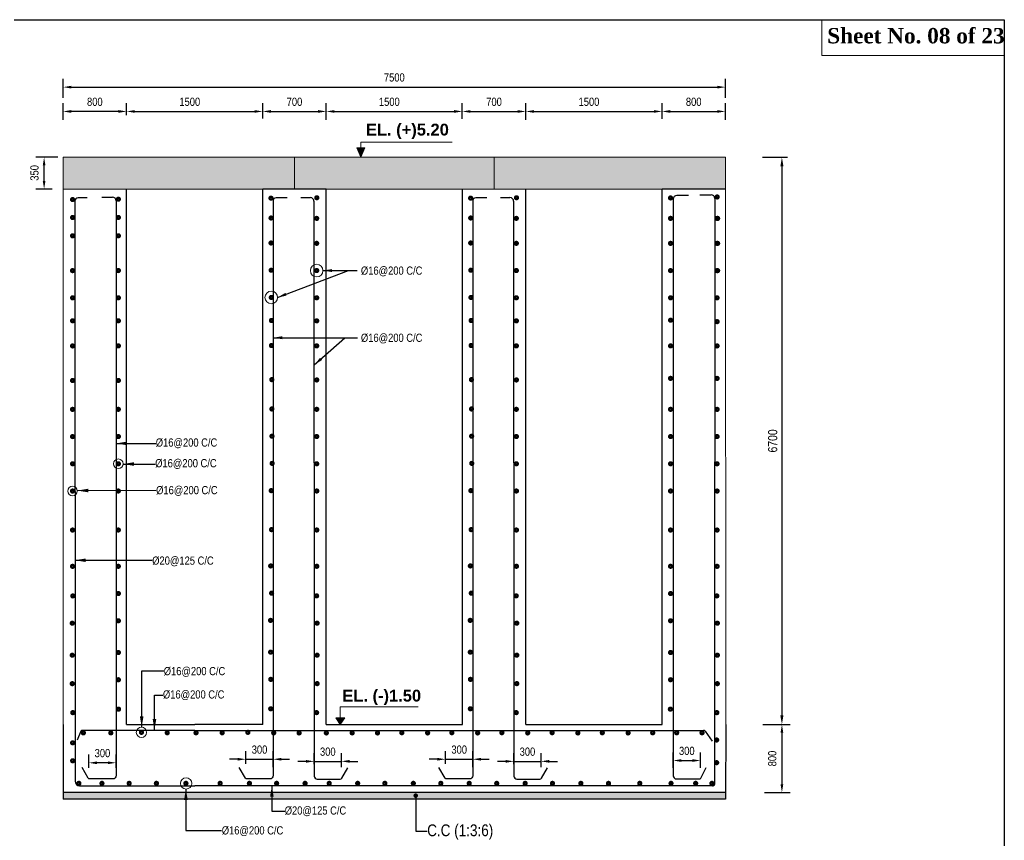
# Model space of a CAD drawing. Extents: x -119161 to 3778985, y -718511 to -30958.
# Drawn here: x 2836751 to 2847601, y -260341 to -251298 of the extents above; entities that cross this region are included whole.
import ezdxf

# ---------------------------------------------------------------- set-up
doc = ezdxf.new("R2010")
doc.units = 0
doc.header["$MEASUREMENT"] = 0
doc.layers.get('DEFPOINTS').update_dxf_attribs({"linetype": 'CONTINUOUS'})
for name, color, linetype, lineweight in [('Dim', 7, 'CONTINUOUS', 9), ('HATCH', 252, 'CONTINUOUS', 5), ('ROD', 1, 'CONTINUOUS', 30)]:
    doc.layers.add(name, color=color, linetype=linetype, lineweight=lineweight)
doc.layers.add('LINE', color=7, linetype='CONTINUOUS')
doc.layers.add('TXT', color=7, linetype='CONTINUOUS')
doc.styles.add('ARIAL', font='ARIALN.TTF')
doc.styles.add('DIM', font='isocp3.shx')
doc.styles.get("Standard").update_dxf_attribs({"font": 'times.ttf', "height": 250})
doc.dimstyles.new('dim_50', dxfattribs={"dimtxt": 100, "dimasz": 100, "dimexe": 50, "dimexo": 30, "dimgap": 30, "dimtad": 1, "dimdec": 0, "dimzin": 0, "dimdsep": 46, "dimtxsty": 'DIM', "dimcen": 0.09, "dimclrd": 5, "dimclre": 5, "dimclrt": 7, "dimadec": 0, "dimazin": 0, "dimtfac": 1, "dimtdec": 0, "dimtmove": 0, "dimatfit": 3, "dimfxl": 1, "dimtolj": 1, "dimtzin": 0, "dimarcsym": 1})
doc.dimstyles.new('dim_60', dxfattribs={"dimtxt": 120, "dimasz": 120, "dimexe": 60, "dimexo": 60, "dimgap": 50, "dimtad": 1, "dimdec": 0, "dimzin": 0, "dimdsep": 46, "dimtxsty": 'DIM', "dimcen": 0.09, "dimclrd": 5, "dimclre": 5, "dimclrt": 7, "dimadec": 0, "dimazin": 0, "dimtfac": 1, "dimtdec": 0, "dimtmove": 0, "dimatfit": 3, "dimfxl": 1, "dimtolj": 1, "dimtzin": 0, "dimarcsym": 0})
doc.dimstyles.new('dim_70', dxfattribs={"dimtxt": 140, "dimasz": 140, "dimexe": 70, "dimexo": 40, "dimgap": 50, "dimtad": 1, "dimdec": 0, "dimzin": 0, "dimdsep": 46, "dimtxsty": 'ARIAL', "dimcen": 0.09, "dimclrd": 5, "dimclre": 5, "dimclrt": 7, "dimadec": 0, "dimazin": 0, "dimtfac": 1, "dimtdec": 0, "dimtmove": 0, "dimatfit": 3, "dimfxl": 1, "dimtolj": 1, "dimtzin": 0, "dimarcsym": 0})

# ---------------------------------------------------------------- blocks, each defined once
blk = doc.blocks.new('*D243')
at = {"layer": 'DEFPOINTS', "color": 0, "lineweight": -2}
for p in [(2844889, -259065), (2844897, -259815), (2845150, -259815)]:
    blk.add_point(p, dxfattribs=at)
at = {"layer": 'Dim', "color": 5, "lineweight": -2}
for p, q in [((2844949, -259065), (2845240, -259065)), ((2845150, -259155), (2845150, -259725)), ((2844957, -259815), (2845240, -259815))]:
    blk.add_line(p, q, dxfattribs=at)
for points in [[(2845135, -259155), (2845165, -259155), (2845150, -259065)], [(2845135, -259725), (2845165, -259725), (2845150, -259815)]]:
    blk.add_solid(points, dxfattribs=at)
at = {"layer": 'Dim', "color": 7, "insert": (2845044, -259440), "char_height": 90, "attachment_point": 5, "rotation": 90, "style": 'ARIAL'}
blk.add_mtext('\\A1;800', dxfattribs=at)
blk = doc.blocks.new('*D245')
at = {"layer": 'DEFPOINTS', "color": 0, "lineweight": -2}
for p in [(2837513, -259487), (2837513, -259601), (2837813, -259601)]:
    blk.add_point(p, dxfattribs=at)
at = {"layer": 'Dim', "color": 5, "lineweight": -2}
for p, q in [((2837513, -259541), (2837513, -259397)), ((2837813, -259541), (2837813, -259397)), ((2837723, -259487), (2837603, -259487))]:
    blk.add_line(p, q, dxfattribs=at)
for points in [[(2837603, -259472), (2837603, -259502), (2837513, -259487)], [(2837723, -259472), (2837723, -259502), (2837813, -259487)]]:
    blk.add_solid(points, dxfattribs=at)
at = {"layer": 'Dim', "color": 7, "insert": (2837663, -259381), "char_height": 90, "attachment_point": 5, "style": 'ARIAL'}
blk.add_mtext('\\A1;300', dxfattribs=at)
blk = doc.blocks.new('*D246')
at = {"layer": 'DEFPOINTS', "color": 0, "lineweight": -2}
for p in [(2839544, -259448), (2839244, -259559), (2839544, -259594)]:
    blk.add_point(p, dxfattribs=at)
at = {"layer": 'Dim', "color": 5, "lineweight": -2}
for p, q in [((2839244, -259499), (2839244, -259358)), ((2839544, -259534), (2839544, -259358)), ((2839154, -259448), (2839064, -259448)), ((2839244, -259448), (2839544, -259448)), ((2839634, -259448), (2839724, -259448))]:
    blk.add_line(p, q, dxfattribs=at)
for points in [[(2839154, -259433), (2839154, -259463), (2839244, -259448)], [(2839634, -259433), (2839634, -259463), (2839544, -259448)]]:
    blk.add_solid(points, dxfattribs=at)
at = {"layer": 'Dim', "color": 7, "insert": (2839394, -259342), "char_height": 90, "attachment_point": 5, "style": 'ARIAL'}
blk.add_mtext('\\A1;300', dxfattribs=at)
blk = doc.blocks.new('*D247')
at = {"layer": 'DEFPOINTS', "color": 0, "lineweight": -2}
for p in [(2844252, -259462), (2843952, -259601), (2844252, -259601)]:
    blk.add_point(p, dxfattribs=at)
at = {"layer": 'Dim', "color": 5, "lineweight": -2}
for p, q in [((2843952, -259541), (2843952, -259372)), ((2844252, -259541), (2844252, -259372)), ((2844042, -259462), (2844162, -259462))]:
    blk.add_line(p, q, dxfattribs=at)
for points in [[(2844042, -259447), (2844042, -259477), (2843952, -259462)], [(2844162, -259447), (2844162, -259477), (2844252, -259462)]]:
    blk.add_solid(points, dxfattribs=at)
at = {"layer": 'Dim', "color": 7, "insert": (2844102, -259356), "char_height": 90, "attachment_point": 5, "style": 'ARIAL'}
blk.add_mtext('\\A1;300', dxfattribs=at)
blk = doc.blocks.new('*D248')
at = {"layer": 'DEFPOINTS', "color": 0, "lineweight": -2}
for p in [(2840296, -259471), (2839996, -259562), (2840296, -259597)]:
    blk.add_point(p, dxfattribs=at)
at = {"layer": 'Dim', "color": 5, "lineweight": -2}
for p, q in [((2839996, -259502), (2839996, -259381)), ((2840296, -259537), (2840296, -259381)), ((2839906, -259471), (2839816, -259471)), ((2839996, -259471), (2840296, -259471)), ((2840386, -259471), (2840476, -259471))]:
    blk.add_line(p, q, dxfattribs=at)
for points in [[(2839906, -259456), (2839906, -259486), (2839996, -259471)], [(2840386, -259456), (2840386, -259486), (2840296, -259471)]]:
    blk.add_solid(points, dxfattribs=at)
at = {"layer": 'Dim', "color": 7, "insert": (2840146, -259365), "char_height": 90, "attachment_point": 5, "style": 'ARIAL'}
blk.add_mtext('\\A1;300', dxfattribs=at)
blk = doc.blocks.new('*D249')
at = {"layer": 'DEFPOINTS', "color": 0, "lineweight": -2, "ltscale": 500}
for p in [(2844877, -252814), (2844879, -259065), (2845150, -259065)]:
    blk.add_point(p, dxfattribs=at)
at = {"layer": 'Dim', "color": 5, "lineweight": -2, "ltscale": 500}
for p, q in [((2844937, -252814), (2845210, -252814)), ((2845150, -252914), (2845150, -258965)), ((2844939, -259065), (2845210, -259065))]:
    blk.add_line(p, q, dxfattribs=at)
for points in [[(2845133, -252914), (2845167, -252914), (2845150, -252814)], [(2845133, -258965), (2845167, -258965), (2845150, -259065)]]:
    blk.add_solid(points, dxfattribs=at)
at = {"layer": 'Dim', "color": 7, "ltscale": 500, "insert": (2845049, -255940), "char_height": 100, "attachment_point": 5, "rotation": 90, "style": 'ARIAL'}
blk.add_mtext('\\A1;6700', dxfattribs=at)
blk = doc.blocks.new('*D250')
at = {"layer": 'DEFPOINTS', "color": 0, "lineweight": -2}
for p in [(2837020, -252814), (2837233, -252814), (2837170, -253165)]:
    blk.add_point(p, dxfattribs=at)
at = {"layer": 'Dim', "color": 5, "lineweight": -2}
for p, q in [((2837173, -252814), (2836930, -252814)), ((2837020, -253075), (2837020, -252904)), ((2837110, -253165), (2836930, -253165))]:
    blk.add_line(p, q, dxfattribs=at)
for points in [[(2837005, -252904), (2837035, -252904), (2837020, -252814)], [(2837005, -253075), (2837035, -253075), (2837020, -253165)]]:
    blk.add_solid(points, dxfattribs=at)
at = {"layer": 'Dim', "color": 7, "insert": (2836914, -252986), "char_height": 90, "attachment_point": 5, "rotation": 90, "style": 'ARIAL'}
blk.add_mtext('\\A1;350', dxfattribs=at)
blk = doc.blocks.new('*D264')
at = {"layer": 'DEFPOINTS', "color": 0, "lineweight": -2}
for p in [(2841744, -259448), (2841444, -259559), (2841744, -259594)]:
    blk.add_point(p, dxfattribs=at)
at = {"layer": 'Dim', "color": 5, "lineweight": -2}
for p, q in [((2841444, -259499), (2841444, -259358)), ((2841744, -259534), (2841744, -259358)), ((2841354, -259448), (2841264, -259448)), ((2841444, -259448), (2841744, -259448)), ((2841834, -259448), (2841924, -259448))]:
    blk.add_line(p, q, dxfattribs=at)
for points in [[(2841354, -259433), (2841354, -259463), (2841444, -259448)], [(2841834, -259433), (2841834, -259463), (2841744, -259448)]]:
    blk.add_solid(points, dxfattribs=at)
at = {"layer": 'Dim', "color": 7, "insert": (2841594, -259342), "char_height": 90, "attachment_point": 5, "style": 'ARIAL'}
blk.add_mtext('\\A1;300', dxfattribs=at)
blk = doc.blocks.new('*D265')
at = {"layer": 'DEFPOINTS', "color": 0, "lineweight": -2}
for p in [(2842496, -259471), (2842196, -259562), (2842496, -259597)]:
    blk.add_point(p, dxfattribs=at)
at = {"layer": 'Dim', "color": 5, "lineweight": -2}
for p, q in [((2842196, -259502), (2842196, -259381)), ((2842496, -259537), (2842496, -259381)), ((2842106, -259471), (2842016, -259471)), ((2842196, -259471), (2842496, -259471)), ((2842586, -259471), (2842676, -259471))]:
    blk.add_line(p, q, dxfattribs=at)
for points in [[(2842106, -259456), (2842106, -259486), (2842196, -259471)], [(2842586, -259456), (2842586, -259486), (2842496, -259471)]]:
    blk.add_solid(points, dxfattribs=at)
at = {"layer": 'Dim', "color": 7, "insert": (2842346, -259365), "char_height": 90, "attachment_point": 5, "style": 'ARIAL'}
blk.add_mtext('\\A1;300', dxfattribs=at)
blk = doc.blocks.new('*D274')
at = {"layer": 'DEFPOINTS', "color": 0, "lineweight": -2}
for p in [(2839429, -252309), (2837929, -252409), (2839429, -252448)]:
    blk.add_point(p, dxfattribs=at)
at = {"layer": 'Dim', "color": 5, "lineweight": -2}
for p, q in [((2837929, -252349), (2837929, -252219)), ((2839429, -252388), (2839429, -252219)), ((2838019, -252309), (2839339, -252309))]:
    blk.add_line(p, q, dxfattribs=at)
for points in [[(2838019, -252294), (2838019, -252324), (2837929, -252309)], [(2839339, -252294), (2839339, -252324), (2839429, -252309)]]:
    blk.add_solid(points, dxfattribs=at)
at = {"layer": 'Dim', "color": 7, "insert": (2838625, -252203), "char_height": 90, "attachment_point": 5, "style": 'ARIAL'}
blk.add_mtext('\\A1;1500', dxfattribs=at)
blk = doc.blocks.new('*D275')
at = {"layer": 'DEFPOINTS', "color": 0, "lineweight": -2}
for p in [(2837229, -252309), (2837229, -252460), (2837929, -252396)]:
    blk.add_point(p, dxfattribs=at)
at = {"layer": 'Dim', "color": 5, "lineweight": -2}
for p, q in [((2837229, -252400), (2837229, -252219)), ((2837929, -252336), (2837929, -252219)), ((2837839, -252309), (2837319, -252309))]:
    blk.add_line(p, q, dxfattribs=at)
for points in [[(2837319, -252294), (2837319, -252324), (2837229, -252309)], [(2837839, -252294), (2837839, -252324), (2837929, -252309)]]:
    blk.add_solid(points, dxfattribs=at)
at = {"layer": 'Dim', "color": 7, "insert": (2837579, -252203), "char_height": 90, "attachment_point": 5, "style": 'ARIAL'}
blk.add_mtext('\\A1;800', dxfattribs=at)
blk = doc.blocks.new('*D276')
at = {"layer": 'DEFPOINTS', "color": 0, "lineweight": -2}
for p in [(2840129, -252309), (2839429, -252416), (2840129, -252460)]:
    blk.add_point(p, dxfattribs=at)
at = {"layer": 'Dim', "color": 5, "lineweight": -2}
for p, q in [((2839429, -252356), (2839429, -252219)), ((2840129, -252400), (2840129, -252219)), ((2839519, -252309), (2840039, -252309))]:
    blk.add_line(p, q, dxfattribs=at)
for points in [[(2839519, -252294), (2839519, -252324), (2839429, -252309)], [(2840039, -252294), (2840039, -252324), (2840129, -252309)]]:
    blk.add_solid(points, dxfattribs=at)
at = {"layer": 'Dim', "color": 7, "insert": (2839779, -252203), "char_height": 90, "attachment_point": 5, "style": 'ARIAL'}
blk.add_mtext('\\A1;700', dxfattribs=at)
blk = doc.blocks.new('*D277')
at = {"layer": 'DEFPOINTS', "color": 0, "lineweight": -2}
for p in [(2844528, -252309), (2843829, -252452), (2844528, -252460)]:
    blk.add_point(p, dxfattribs=at)
at = {"layer": 'Dim', "color": 5, "lineweight": -2}
for p, q in [((2843829, -252392), (2843829, -252219)), ((2844528, -252400), (2844528, -252219)), ((2843919, -252309), (2844438, -252309))]:
    blk.add_line(p, q, dxfattribs=at)
for points in [[(2843919, -252294), (2843919, -252324), (2843829, -252309)], [(2844438, -252294), (2844438, -252324), (2844528, -252309)]]:
    blk.add_solid(points, dxfattribs=at)
at = {"layer": 'Dim', "color": 7, "insert": (2844178, -252203), "char_height": 90, "attachment_point": 5, "style": 'ARIAL'}
blk.add_mtext('\\A1;800', dxfattribs=at)
blk = doc.blocks.new('*D278')
at = {"layer": 'DEFPOINTS', "color": 0, "lineweight": -2}
for p in [(2844529, -252041), (2837229, -252219), (2844529, -252219)]:
    blk.add_point(p, dxfattribs=at)
at = {"layer": 'Dim', "color": 5, "lineweight": -2}
for p, q in [((2837229, -252159), (2837229, -251951)), ((2844529, -252159), (2844529, -251951)), ((2837319, -252041), (2844439, -252041))]:
    blk.add_line(p, q, dxfattribs=at)
for points in [[(2837319, -252026), (2837319, -252056), (2837229, -252041)], [(2844439, -252026), (2844439, -252056), (2844529, -252041)]]:
    blk.add_solid(points, dxfattribs=at)
at = {"layer": 'Dim', "color": 7, "insert": (2840879, -251935), "char_height": 90, "attachment_point": 5, "style": 'ARIAL'}
blk.add_mtext('\\A1;7500', dxfattribs=at)
blk = doc.blocks.new('*D279')
at = {"layer": 'DEFPOINTS', "color": 0, "lineweight": -2}
for p in [(2841628, -252309), (2840129, -252409), (2841628, -252449)]:
    blk.add_point(p, dxfattribs=at)
at = {"layer": 'Dim', "color": 5, "lineweight": -2}
for p, q in [((2840129, -252349), (2840129, -252219)), ((2841628, -252389), (2841628, -252219)), ((2840219, -252309), (2841538, -252309))]:
    blk.add_line(p, q, dxfattribs=at)
for points in [[(2840219, -252294), (2840219, -252324), (2840129, -252309)], [(2841538, -252294), (2841538, -252324), (2841628, -252309)]]:
    blk.add_solid(points, dxfattribs=at)
at = {"layer": 'Dim', "color": 7, "insert": (2840824, -252203), "char_height": 90, "attachment_point": 5, "style": 'ARIAL'}
blk.add_mtext('\\A1;1500', dxfattribs=at)
blk = doc.blocks.new('*D280')
at = {"layer": 'DEFPOINTS', "color": 0, "lineweight": -2}
for p in [(2842328, -252309), (2841628, -252416), (2842328, -252460)]:
    blk.add_point(p, dxfattribs=at)
at = {"layer": 'Dim', "color": 5, "lineweight": -2}
for p, q in [((2841628, -252356), (2841628, -252219)), ((2842328, -252400), (2842328, -252219)), ((2841718, -252309), (2842238, -252309))]:
    blk.add_line(p, q, dxfattribs=at)
for points in [[(2841718, -252294), (2841718, -252324), (2841628, -252309)], [(2842238, -252294), (2842238, -252324), (2842328, -252309)]]:
    blk.add_solid(points, dxfattribs=at)
at = {"layer": 'Dim', "color": 7, "insert": (2841978, -252203), "char_height": 90, "attachment_point": 5, "style": 'ARIAL'}
blk.add_mtext('\\A1;700', dxfattribs=at)
blk = doc.blocks.new('*D281')
at = {"layer": 'DEFPOINTS', "color": 0, "lineweight": -2}
for p in [(2843829, -252309), (2842328, -252409), (2843829, -252452)]:
    blk.add_point(p, dxfattribs=at)
at = {"layer": 'Dim', "color": 5, "lineweight": -2}
for p, q in [((2842328, -252349), (2842328, -252219)), ((2843829, -252392), (2843829, -252219)), ((2842418, -252309), (2843739, -252309))]:
    blk.add_line(p, q, dxfattribs=at)
for points in [[(2842418, -252294), (2842418, -252324), (2842328, -252309)], [(2843739, -252294), (2843739, -252324), (2843829, -252309)]]:
    blk.add_solid(points, dxfattribs=at)
at = {"layer": 'Dim', "color": 7, "insert": (2843024, -252203), "char_height": 90, "attachment_point": 5, "style": 'ARIAL'}
blk.add_mtext('\\A1;1500', dxfattribs=at)

msp = doc.modelspace()

# ---------------------------------------------------------------- hatches: boundary and pattern name
at = {"layer": 'Dim', "ltscale": 500}
h = msp.add_hatch(color=8, dxfattribs=at)
h.dxf.hatch_style = 1
h.paths.add_polyline_path([(2840554.2, -252710.7), (2840510.8, -252710.7), (2840467.3, -252710.7), (2840510.8, -252814.4)])
at = {"layer": 'Dim'}
h = msp.add_hatch(dxfattribs=at)
h.set_pattern_fill('AR-CONC', color=8, scale=30)
h.set_pattern_definition([(50, (2412418.56, -275643.35), (215.178055, -18.82564), [22.5, -247.5]), (355, (2412418.56, -275643.35), (-41.6254, 225.65764), [18, -198]), (100.451444, (2412436.49, -275644.92), (173.55265, 206.832), [19.12206, -210.34263]), (46.1842, (2412418.56, -275583.35), (320.1724, -49.65578), [33.75, -371.25]), (96.635635, (2412445.24, -275587.5), (280.39858, 292.23558), [28.6831, -315.51413]), (351.18416, (2412418.56, -275583.35), (280.39858, 292.23558), [27, -297]), (21, (2412448.56, -275598.35), (179.072116, -120.78567), [22.5, -247.5]), (326, (2412448.56, -275598.35), (72.9946, 217.54501), [18, -198]), (71.451445, (2412463.48, -275608.42), (252.06671, 96.75935), [19.12206, -210.34263]), (37.5, (2412418.56, -275643.35), (3.647957, 99.868156), [0, -195.6, 0, -201, 0, -198.75]), (7.5, (2412418.56, -275643.35), (78.92086, 118.323514), [0, -114.6, 0, -191.1, 0, -75.75]), (327.5, (2412351.66, -275643.35), (160.146731, -6.766462), [0, -75, 0, -234, 0, -310.5]), (317.5, (2412321.66, -275643.35), (174.95585, 30.031495), [0, -97.5, 0, -155.4, 0, -220.5])])
h.paths.add_polyline_path([(2844529.2, -253164.8), (2844529.2, -252814.4), (2837229.2, -252814.4), (2837229.2, -253164.8)])
at = {"layer": 'Dim', "ltscale": 500}
h = msp.add_hatch(color=15, dxfattribs=at)
h.dxf.hatch_style = 1
h.paths.add_polyline_path([(2840284.1, -258990.8), (2840234.4, -258990.8), (2840284.1, -259064.7)])
h.paths.add_polyline_path([(2840333.8, -258990.8), (2840284.1, -258990.8), (2840284.1, -259064.7)])
at = {"layer": 'HATCH'}
h = msp.add_hatch(dxfattribs=at)
h.set_pattern_fill('AR-CONC,_O', color=2, scale=40)
h.set_pattern_definition([(50, (2396161.07, 1560963.3), (286.904073, -25.100854), [30, -330]), (355, (2396161.07, 1560963.3), (-55.500533, 300.876853), [24, -264]), (100.4514, (2396184.98, 1560961.2), (231.403753, 275.775817), [25.496076, -280.456845]), (46.1842, (2396161.07, 1561043.3), (426.89642, -66.207606), [45, -495]), (96.6356, (2396196.64, 1561037.8), (373.86508, 389.64715), [38.24412, -420.6852]), (351.1842, (2396161.07, 1561043.3), (373.86478, 389.64744), [36, -396]), (21, (2396201.07, 1561023.3), (238.76282, -161.047556), [30, -330]), (326, (2396201.07, 1561023.3), (97.326133, 290.06002), [24, -264]), (71.4514, (2396220.97, 1561009.88), (336.08905, 129.0122), [25.496076, -280.456845]), (37.5, (2396161.07, 1560963.31), (4.863942, 133.1575415), [0, -260.8, 0, -268, 0, -265]), (7.5, (2396161.07, 1560963.3), (105.227815, 157.764685), [0, -152.8, 0, -254.8, 0, -101]), (327.5, (2396071.87, 1560963.3), (213.5289745, -9.0219487), [0, -100, 0, -312, 0, -414]), (317.5, (2396031.87, 1560963.3), (233.274468, 40.041993), [0, -130, 0, -207.2, 0, -294])])
h.paths.add_polyline_path([(2844529.2, -259889.7), (2844529.5, -259814.7), (2837229.2, -259814.7), (2837229.2, -259889.7)])

# ---------------------------------------------------------------- linework, layer by layer
at = {"layer": 'Dim', "ltscale": 50}
for p, q in [((2840510.8, -252814.4), (2840510.8, -252648.7)), ((2840510.8, -252648.7), (2841517.2, -252648.7))]:
    msp.add_line(p, q, dxfattribs=at)
at = {"layer": 'Dim'}
msp.add_line((2837231.5, -252814.4), (2837229.2, -252814.4), dxfattribs=at)
at = {"layer": 'Dim', "ltscale": 500}
for points in [[(2840510.8, -252814.4), (2840467.3, -252710.7), (2840510.8, -252710.7)], [(2840510.8, -252814.4), (2840554.2, -252710.7), (2840510.8, -252710.7)], [(2840284.1, -259064.7), (2840284.1, -258868.5), (2841141.9, -258868.5)]]:
    msp.add_lwpolyline(points, dxfattribs=at)
at = {"layer": 'Dim', "color": 7}
msp.add_lwpolyline([(2837229.2, -252814.4), (2844529.2, -252814.4), (2844529.2, -253164.8), (2837229.2, -253164.8)], close=True, dxfattribs=at)
for points in [[(2839779.2, -253164.8), (2839780.7, -252814.4)], [(2841979.2, -253164.8), (2841980.7, -252814.4)]]:
    msp.add_lwpolyline(points, dxfattribs=at)
at = {"layer": 'Dim', "ltscale": 500}
msp.add_lwpolyline([(2840284.1, -259064.7), (2840333.8, -258990.8), (2840234.4, -258990.8)], close=True, dxfattribs=at)
at = {"layer": 'Dim'}
for centre, radius in [((2840023.8, -254062.6), 69.1), ((2839522.8, -254358.7), 69.1), ((2837838.4, -256191.7), 52.6), ((2837333.5, -256492.1), 52.6), ((2838092.7, -259151.5), 56.8), ((2838584.9, -259713.5), 62.4)]:
    msp.add_circle(centre, radius, dxfattribs=at)
at = {"layer": 'LINE', "lineweight": 15}
for p, q in [((2837229.2, -259064.7), (2837229.2, -253164.8)), ((2840129.6, -259064.2), (2840129.2, -253164.8)), ((2842329.6, -259064.2), (2842329.2, -253164.8)), ((2844532.2, -259064.7), (2844529.2, -253164.8))]:
    msp.add_line(p, q, dxfattribs=at)
at = {"layer": 'LINE'}
for p, q in [((2837929.2, -259064.7), (2837929.2, -253164.8)), ((2840129.2, -253164.8), (2839429.2, -253164.8)), ((2839429.2, -259064.7), (2839429.2, -253164.8)), ((2840129.2, -259064.7), (2840129.2, -253165.4)), ((2841629.2, -259064.7), (2841629.2, -253164.8)), ((2842329.2, -259064.7), (2842329.2, -253165.4)), ((2844529.2, -253164.8), (2843829.2, -253164.8)), ((2843829.2, -259064.7), (2843829.2, -253164.8)), ((2837229.2, -259064.7), (2837229.2, -259889.7)), ((2837929.2, -259064.7), (2838679.2, -259064.7)), ((2839429.2, -259064.7), (2838679.2, -259064.7)), ((2840129.2, -259064.7), (2841629.2, -259064.7)), ((2842329.2, -259064.7), (2843829.2, -259064.7)), ((2844532.2, -259064.7), (2844529.2, -259889.7)), ((2844529.5, -259814.7), (2837229.2, -259814.7)), ((2844529.2, -259889.7), (2837229.2, -259889.7))]:
    msp.add_line(p, q, dxfattribs=at)
msp.add_lwpolyline([(2847600.8, -265896.2), (2826956.5, -265896.2), (2826956.5, -251297.8), (2847600.8, -251297.8)], close=True, dxfattribs=at)
at = {"layer": 'LINE', "lineweight": 9}
msp.add_lwpolyline([(2847600.8, -251297.8), (2845589.2, -251297.8), (2845589.2, -251692.4), (2847600.8, -251692.4)], close=True, dxfattribs=at)
at = {"layer": 'ROD'}
for p, q in [((2844244, -253228.7), (2844371.7, -253228.7)), ((2837357, -253300.3), (2837361.3, -259689.7)), ((2837496, -253260.2), (2837397, -253260.2)), ((2837654.5, -253254.5), (2837773.1, -253254.5)), ((2837813.1, -253294.5), (2837813.1, -259629.8)), ((2839542.8, -253294), (2839543.8, -259629.8)), ((2839699.2, -253262.1), (2839577.4, -253262.1)), ((2839849.6, -253258.9), (2839953.7, -253258.9)), ((2839993.7, -253298.9), (2839995.7, -259067.8)), ((2841742.8, -253294), (2841743.8, -259629.8)), ((2841899.2, -253262.1), (2841777.4, -253262.1)), ((2842049.6, -253258.9), (2842153.7, -253258.9)), ((2842193.7, -253298.9), (2842195.7, -259067.8)), ((2843952, -253275.8), (2843952, -259629.8)), ((2844119.9, -253235.8), (2843992, -253235.8)), ((2844411.7, -253268.8), (2844407.7, -259068.2)), ((2839995.7, -259067.8), (2839995.7, -259632.8)), ((2842195.7, -259067.8), (2842195.7, -259632.8)), ((2844407.7, -259064.7), (2844407.7, -259724.7)), ((2837425.4, -259138.1), (2837385.5, -259238.6)), ((2838679.2, -259129.7), (2837441.7, -259129.7)), ((2838679.2, -259129.7), (2844287.6, -259129.7)), ((2844303.9, -259138.1), (2844381.9, -259247.7)), ((2837411.3, -259739.7), (2838679.2, -259739.7)), ((2844386.9, -259741.2), (2838679.2, -259739.7))]:
    msp.add_line(p, q, dxfattribs=at)
at = {"layer": 'ROD', "const_width": 30.7}
for points in [[(2840012.8, -253256, 1), (2840037.8, -253264.4, 1)], [(2842212.8, -253256, 1), (2842237.8, -253264.4, 1)], [(2843910.5, -253257.9, 1), (2843935.5, -253266.2, 1)], [(2844424.6, -253247.1, 1), (2844449.7, -253255.4, 1)], [(2837346.1, -253275.7, -1), (2837321, -253284.1, -1)], [(2837850.9, -253271.9, -1), (2837825.9, -253280.2, -1)], [(2839507.6, -253260.2, 1), (2839532.6, -253268.5, 1)], [(2841707.6, -253260.2, 1), (2841732.6, -253268.5, 1)], [(2837346.1, -253473.5, -1), (2837321, -253481.9, -1)], [(2837850.9, -253473.2, -1), (2837825.9, -253481.6, -1)], [(2839508.1, -253479.4, 1), (2839533.2, -253487.6, 1)], [(2839508.1, -253479.4, 1), (2839533.2, -253487.6, 1)], [(2840011.2, -253483.2, 1), (2840036.2, -253491.6, 1)], [(2840011.2, -253483.2, 1), (2840036.2, -253491.6, 1)], [(2841708.1, -253479.4, 1), (2841733.2, -253487.6, 1)], [(2841708.1, -253479.4, 1), (2841733.2, -253487.6, 1)], [(2842211.2, -253483.2, 1), (2842236.2, -253491.6, 1)], [(2842211.2, -253483.2, 1), (2842236.2, -253491.6, 1)], [(2843910.5, -253483.3, 1), (2843935.5, -253491.7, 1)], [(2843910.5, -253483.3, 1), (2843935.5, -253491.7, 1)], [(2844423.3, -253483.6, 1), (2844448.3, -253492, 1)], [(2844423.3, -253483.6, 1), (2844448.3, -253492, 1)], [(2844429.1, -253483.6, 1), (2844454.2, -253492, 1)], [(2837346.1, -253675.4, -1), (2837321, -253683.7, -1)], [(2837850.9, -253675.1, -1), (2837825.9, -253683.4, -1)], [(2839508.1, -253754.6, 1), (2839533.2, -253762.9, 1)], [(2839508.1, -253754.6, 1), (2839533.2, -253762.9, 1)], [(2840011.2, -253758.5, 1), (2840036.2, -253766.8, 1)], [(2840011.2, -253758.5, 1), (2840036.2, -253766.8, 1)], [(2841708.1, -253754.6, 1), (2841733.2, -253762.9, 1)], [(2841708.1, -253754.6, 1), (2841733.2, -253762.9, 1)], [(2842211.2, -253758.5, 1), (2842236.2, -253766.8, 1)], [(2842211.2, -253758.5, 1), (2842236.2, -253766.8, 1)], [(2843910.5, -253758.6, 1), (2843935.5, -253766.9, 1)], [(2843910.5, -253758.6, 1), (2843935.5, -253766.9, 1)], [(2844423.3, -253758.9, 1), (2844448.3, -253767.2, 1)], [(2844423.3, -253758.9, 1), (2844448.3, -253767.2, 1)], [(2844429.1, -253758.9, 1), (2844454.2, -253767.2, 1)], [(2837346.1, -254058.9, -1), (2837321, -254067.2, -1)], [(2837346.1, -254058.9, -1), (2837321, -254067.2, -1)], [(2837850.9, -254058.6, -1), (2837825.9, -254066.9, -1)], [(2837850.9, -254058.6, -1), (2837825.9, -254066.9, -1)], [(2839509.5, -254054.6, 1), (2839534.6, -254062.9, 1)], [(2839509.5, -254054.6, 1), (2839534.6, -254062.9, 1)], [(2840011.2, -254058.5, 1), (2840036.3, -254066.8, 1)], [(2840011.2, -254058.5, 1), (2840036.3, -254066.8, 1)], [(2841709.5, -254054.6, 1), (2841734.6, -254062.9, 1)], [(2841709.5, -254054.6, 1), (2841734.6, -254062.9, 1)], [(2842211.2, -254058.5, 1), (2842236.3, -254066.8, 1)], [(2843910.5, -254058.6, 1), (2843935.5, -254066.9, 1)], [(2843910.5, -254058.6, 1), (2843935.5, -254066.9, 1)], [(2844423.3, -254058.9, 1), (2844448.3, -254067.2, 1)], [(2844423.3, -254058.9, 1), (2844448.3, -254067.2, 1)], [(2844429.1, -254058.9, 1), (2844454.2, -254067.2, 1)], [(2837346.1, -254358.9, -1), (2837321, -254367.2, -1)], [(2837346.1, -254358.9, -1), (2837321, -254367.2, -1)], [(2837850.9, -254358.6, -1), (2837825.9, -254366.9, -1)], [(2837850.9, -254358.6, -1), (2837825.9, -254366.9, -1)], [(2839511, -254354.6, 1), (2839536.1, -254362.9, 1)], [(2839511, -254354.6, 1), (2839536.1, -254362.9, 1)], [(2840011.3, -254358.5, 1), (2840036.4, -254366.8, 1)], [(2840011.3, -254358.5, 1), (2840036.4, -254366.8, 1)], [(2841711, -254354.6, 1), (2841736.1, -254362.9, 1)], [(2842211.3, -254358.5, 1), (2842236.4, -254366.8, 1)], [(2842211.3, -254358.5, 1), (2842236.4, -254366.8, 1)], [(2843910.5, -254358.6, 1), (2843935.5, -254366.9, 1)], [(2843910.5, -254358.6, 1), (2843935.5, -254366.9, 1)], [(2844423.3, -254358.9, 1), (2844448.3, -254367.2, 1)], [(2837346.1, -254612, -1), (2837321, -254620.3, -1)], [(2837850.9, -254611.6, -1), (2837825.9, -254620, -1)], [(2839512.6, -254608.7, 1), (2839537.6, -254617, 1)], [(2840011.5, -254612.6, 1), (2840036.5, -254620.9, 1)], [(2841712.6, -254608.7, 1), (2841737.6, -254617, 1)], [(2842211.5, -254612.6, 1), (2842236.5, -254620.9, 1)], [(2843910.5, -254605.3, 1), (2843935.5, -254613.7, 1)], [(2844423.3, -254621.3, 1), (2844448.3, -254629.6, 1)], [(2839512.6, -254884.6, 1), (2839537.6, -254892.8, 1)], [(2839512.6, -254884.6, 1), (2839537.6, -254892.8, 1)], [(2841712.6, -254884.6, 1), (2841737.6, -254892.8, 1)], [(2837346.1, -254888.9, -1), (2837321, -254897.2, -1)], [(2837346.1, -254888.9, -1), (2837321, -254897.2, -1)], [(2837850.9, -254888.6, -1), (2837825.9, -254896.9, -1)], [(2837850.9, -254888.6, -1), (2837825.9, -254896.9, -1)], [(2840011.5, -254888.5, 1), (2840036.5, -254896.8, 1)], [(2840011.5, -254888.5, 1), (2840036.5, -254896.8, 1)], [(2842211.5, -254888.5, 1), (2842236.5, -254896.8, 1)], [(2842211.5, -254888.5, 1), (2842236.5, -254896.8, 1)], [(2843910.5, -254888.6, 1), (2843935.5, -254896.9, 1)], [(2843910.5, -254888.6, 1), (2843935.5, -254896.9, 1)], [(2844423.3, -254888.9, 1), (2844448.3, -254897.2, 1)], [(2844423.3, -254888.9, 1), (2844448.3, -254897.2, 1)], [(2837346.1, -255270.1, -1), (2837321, -255278.4, -1)], [(2837850.9, -255269.8, -1), (2837825.9, -255278.1, -1)], [(2839516.4, -255260.1, 1), (2839541.5, -255268.3, 1)], [(2840011.5, -255263.9, 1), (2840036.6, -255272.3, 1)], [(2841716.4, -255260.1, 1), (2841741.5, -255268.3, 1)], [(2842211.5, -255263.9, 1), (2842236.6, -255272.3, 1)], [(2843910.5, -255246.3, 1), (2843935.5, -255254.7, 1)], [(2844423.3, -255246.7, 1), (2844448.3, -255255, 1)], [(2837346.1, -255587.9, -1), (2837321, -255596.2, -1)], [(2837850.9, -255587.6, -1), (2837825.9, -255595.9, -1)], [(2839517.1, -255583.6, 1), (2839542.2, -255591.8, 1)], [(2840011.6, -255587.5, 1), (2840036.6, -255595.8, 1)], [(2841717.1, -255583.6, 1), (2841742.2, -255591.8, 1)], [(2842211.6, -255587.5, 1), (2842236.6, -255595.8, 1)], [(2843910.5, -255587.6, 1), (2843935.5, -255595.9, 1)], [(2844423.3, -255587.9, 1), (2844448.3, -255596.2, 1)], [(2837346.1, -255887.9, -1), (2837321, -255896.2, -1)], [(2837850.9, -255887.6, -1), (2837825.9, -255895.9, -1)], [(2839518.6, -255883.6, 1), (2839543.7, -255891.8, 1)], [(2840011.7, -255887.5, 1), (2840036.7, -255895.8, 1)], [(2841718.6, -255883.6, 1), (2841743.7, -255891.8, 1)], [(2842211.7, -255887.5, 1), (2842236.7, -255895.8, 1)], [(2843910.5, -255887.6, 1), (2843935.5, -255895.9, 1)], [(2844423.3, -255887.9, 1), (2844448.3, -255896.2, 1)], [(2837850.9, -256187.6, -1), (2837825.9, -256195.9, -1)], [(2839520, -256183.6, 1), (2839545.1, -256191.8, 1)], [(2840011.8, -256187.5, 1), (2840036.8, -256195.8, 1)], [(2841720, -256183.6, 1), (2841745.1, -256191.8, 1)], [(2842211.8, -256187.5, 1), (2842236.8, -256195.8, 1)], [(2843910.5, -256187.6, 1), (2843935.5, -256195.9, 1)], [(2837346.1, -256187.9, -1), (2837321, -256196.2, -1)], [(2844423.3, -256187.9, 1), (2844448.3, -256196.2, 1)], [(2837346.1, -256487.9, -1), (2837321, -256496.2, -1)], [(2837850.9, -256487.6, -1), (2837825.9, -256495.9, -1)], [(2839510.1, -256483.6, 1), (2839535.2, -256491.8, 1)], [(2840011.9, -256487.5, 1), (2840036.9, -256495.8, 1)], [(2841710.1, -256483.6, 1), (2841735.2, -256491.8, 1)], [(2842211.9, -256487.5, 1), (2842236.9, -256495.8, 1)], [(2843910.5, -256487.6, 1), (2843935.5, -256495.9, 1)], [(2844423.3, -256487.9, 1), (2844448.3, -256496.2, 1)], [(2837346.1, -256917.9, -1), (2837321, -256926.2, -1)], [(2837850.9, -256917.6, -1), (2837825.9, -256925.9, -1)], [(2839513.1, -256913.6, 1), (2839538.2, -256921.8, 1)], [(2840012.1, -256917.5, 1), (2840037.1, -256925.8, 1)], [(2841713.1, -256913.6, 1), (2841738.2, -256921.8, 1)], [(2842212.1, -256917.5, 1), (2842237.1, -256925.8, 1)], [(2843910.5, -256917.6, 1), (2843935.5, -256925.9, 1)], [(2844423.3, -256917.9, 1), (2844448.3, -256926.2, 1)], [(2837346.1, -257317.9, -1), (2837321, -257326.2, -1)], [(2837850.9, -257317.6, -1), (2837825.9, -257325.9, -1)], [(2839504.3, -257313.6, 1), (2839529.4, -257321.8, 1)], [(2840012.3, -257317.5, 1), (2840037.3, -257325.8, 1)], [(2841704.3, -257313.6, 1), (2841729.4, -257321.8, 1)], [(2842212.3, -257317.5, 1), (2842237.3, -257325.8, 1)], [(2843910.5, -257317.6, 1), (2843935.5, -257325.9, 1)], [(2844423.3, -257317.9, 1), (2844448.3, -257326.2, 1)], [(2837348.3, -257643.6, -1), (2837323.4, -257652.4, -1)], [(2837850.9, -257617.6, -1), (2837825.9, -257625.9, -1)], [(2839514.1, -257613.6, 1), (2839539.2, -257621.8, 1)], [(2840010.2, -257643.2, 1), (2840035.1, -257652, 1)], [(2841714.1, -257613.6, 1), (2841739.2, -257621.8, 1)], [(2842210.2, -257643.2, 1), (2842235.1, -257652, 1)], [(2843910.5, -257617.6, 1), (2843935.5, -257625.9, 1)], [(2844421.1, -257643.6, 1), (2844446, -257652.4, 1)], [(2837850.9, -257917.6, -1), (2837825.9, -257925.9, -1)], [(2839503, -257913.6, 1), (2839528.1, -257921.8, 1)], [(2841703, -257913.6, 1), (2841728.1, -257921.8, 1)], [(2843910.5, -257917.6, 1), (2843935.5, -257925.9, 1)], [(2837342.3, -257944.3, -1), (2837317.4, -257953.1, -1)], [(2840016.2, -257943.9, 1), (2840041.1, -257952.7, 1)], [(2842216.2, -257943.9, 1), (2842241.1, -257952.7, 1)], [(2844427, -257944.3, 1), (2844451.9, -257953.1, 1)], [(2837342.4, -258297.3, -1), (2837317.5, -258306.1, -1)], [(2837850.9, -258267.6, -1), (2837825.9, -258275.9, -1)], [(2839503.7, -258263.6, 1), (2839528.8, -258271.8, 1)], [(2840016.2, -258296.8, 1), (2840041.1, -258305.6, 1)], [(2841703.7, -258263.6, 1), (2841728.8, -258271.8, 1)], [(2842216.2, -258296.8, 1), (2842241.1, -258305.6, 1)], [(2843910.5, -258267.6, 1), (2843935.5, -258275.9, 1)], [(2844426.9, -258297.3, 1), (2844451.8, -258306.1, 1)], [(2837850.9, -258567.6, -1), (2837825.9, -258575.9, -1)], [(2839505.2, -258563.6, 1), (2839530.2, -258571.8, 1)], [(2841705.2, -258563.6, 1), (2841730.2, -258571.8, 1)], [(2843910.5, -258567.6, 1), (2843935.5, -258575.9, 1)], [(2837342.8, -258610.6, -1), (2837317.9, -258619.3, -1)], [(2840015.9, -258610.2, 1), (2840040.8, -258618.9, 1)], [(2842215.9, -258610.2, 1), (2842240.8, -258618.9, 1)], [(2844426.5, -258610.6, 1), (2844451.4, -258619.3, 1)], [(2837853.1, -258900.1, 1), (2837828, -258891.7, 1)], [(2839504.6, -258896.1, -1), (2839529.6, -258887.6, -1)], [(2841704.6, -258896.1, -1), (2841729.6, -258887.6, -1)], [(2843908.3, -258900.1, -1), (2843933.4, -258891.7, -1)], [(2837348.9, -258931.1, -1), (2837323.3, -258937.6, -1)], [(2840009.8, -258930.7, 1), (2840035.5, -258937.1, 1)], [(2842209.8, -258930.7, 1), (2842235.5, -258937.1, 1)], [(2844420.4, -258931.1, 1), (2844446, -258937.6, 1)], [(2837465.2, -259153.5, -1), (2837440.2, -259161.9, -1)], [(2837767.4, -259153.5, -1), (2837742.4, -259161.9, -1)], [(2838105.2, -259147.3, -1), (2838080.2, -259155.6, -1)], [(2838389.1, -259152.3, -1), (2838364.1, -259160.7, -1)], [(2838681.6, -259152.3, 1), (2838706.7, -259160.7, 1)], [(2838969.4, -259152.3, 1), (2838994.4, -259160.7, 1)], [(2839253.2, -259147.3, 1), (2839278.3, -259155.6, 1)], [(2839537.6, -259153.7, 1), (2839562.6, -259162.1, 1)], [(2839817.4, -259153.7, 1), (2839842.5, -259162.1, 1)], [(2840117.4, -259153.7, 1), (2840142.5, -259162.1, 1)], [(2840401.8, -259153.7, 1), (2840426.8, -259162.1, 1)], [(2840681.7, -259153.7, 1), (2840706.7, -259162.1, 1)], [(2840949.4, -259151.6, 1), (2840974.4, -259159.9, 1)], [(2841233.7, -259153.8, 1), (2841258.7, -259162.1, 1)], [(2841500.6, -259151.6, 1), (2841525.7, -259159.9, 1)], [(2841784.9, -259153.8, 1), (2841810, -259162.1, 1)], [(2842052.3, -259151.6, 1), (2842077.3, -259159.9, 1)], [(2842336.6, -259153.8, 1), (2842361.7, -259162.1, 1)], [(2842605, -259151.6, 1), (2842630.1, -259159.9, 1)], [(2842889.3, -259153.8, 1), (2842914.4, -259162.1, 1)], [(2843158.5, -259151.6, 1), (2843183.5, -259159.9, 1)], [(2843442.8, -259153.8, 1), (2843467.8, -259162.1, 1)], [(2843713.6, -259152.6, 1), (2843738.6, -259160.9, 1)], [(2843977.9, -259152.5, 1), (2844002.9, -259160.8, 1)], [(2844257.1, -259152.5, 1), (2844282.2, -259160.8, 1)], [(2837347.2, -259262.9, -1), (2837322.1, -259271.2, -1)], [(2844418.5, -259231.3, 1), (2844443.5, -259239.7, 1)], [(2837347.2, -259460.4, -1), (2837322.1, -259468.8, -1)], [(2844418.5, -259481.6, 1), (2844443.5, -259489.9, 1)], [(2837415.7, -259709.3, -1), (2837390.7, -259717.6, -1)], [(2837669.9, -259709.3, -1), (2837644.9, -259717.6, -1)], [(2837969.9, -259709.3, -1), (2837944.9, -259717.6, -1)], [(2838269.9, -259709.3, -1), (2838244.9, -259717.6, -1)], [(2838570.3, -259709.3, 1), (2838595.4, -259717.6, 1)], [(2838947.2, -259709.3, 1), (2838972.2, -259717.6, 1)], [(2839269.6, -259709.3, 1), (2839294.7, -259717.6, 1)], [(2839569.6, -259709.3, 1), (2839594.7, -259717.6, 1)], [(2839882.9, -259709.3, 1), (2839908, -259717.6, 1)], [(2840174.6, -259709.3, -1), (2840149.5, -259717.6, -1)], [(2840487.9, -259709.3, -1), (2840462.8, -259717.6, -1)], [(2840762.8, -259709.3, 1), (2840787.9, -259717.6, 1)], [(2841076.1, -259709.3, 1), (2841101.2, -259717.6, 1)], [(2841378.9, -259709.4, 1), (2841403.9, -259717.8, 1)], [(2841692.2, -259709.4, 1), (2841717.2, -259717.8, 1)], [(2841995, -259709.6, 1), (2842020, -259717.9, 1)], [(2842308.3, -259709.6, 1), (2842333.3, -259717.9, 1)], [(2842609.3, -259709.7, 1), (2842634.3, -259718.1, 1)], [(2842922.6, -259709.7, 1), (2842947.6, -259718.1, 1)], [(2843226.6, -259709.9, 1), (2843251.7, -259718.3, 1)], [(2843596.4, -259709.3, -1), (2843571.3, -259717.6, -1)], [(2843940.9, -259709.3, -1), (2843915.9, -259717.6, -1)], [(2844186.9, -259709.3, 1), (2844212, -259717.6, 1)], [(2844391.6, -259709.3, -1), (2844366.6, -259717.6, -1)]]:
    msp.add_lwpolyline(points, format="xyb", close=True, dxfattribs=at)
at = {"layer": 'ROD'}
for points in [[(2837813.1, -259629.8, -0.4142136), (2837778.1, -259664.8), (2837522.3, -259664.8, -0.2661674), (2837505, -259654.9), (2837438, -259540.6)], [(2839543.8, -259629.8, -0.4142136), (2839508.8, -259664.8), (2839255.4, -259664.8, -0.2661674), (2839238.2, -259654.9), (2839171.1, -259540.6)], [(2839995.7, -259632.8, 0.4142136), (2840030.7, -259667.8), (2840284.1, -259667.8, 0.2661674), (2840301.4, -259657.9), (2840368.4, -259543.6)], [(2841743.8, -259629.8, -0.4142136), (2841708.8, -259664.8), (2841455.4, -259664.8, -0.2661674), (2841438.2, -259654.9), (2841371.1, -259540.6)], [(2842195.7, -259632.8, 0.4142136), (2842230.7, -259667.8), (2842484.1, -259667.8, 0.2661674), (2842501.4, -259657.9), (2842568.4, -259543.6)], [(2843952, -259629.8, 0.4142136), (2843987, -259664.8), (2844240.5, -259664.8, 0.2661674), (2844257.8, -259654.9), (2844315.8, -259540.6)]]:
    msp.add_lwpolyline(points, format="xyb", dxfattribs=at)
for centre, radius, start, end in [((2844371.7, -253268.7), 40, 359.96036, 90), ((2837397, -253300.2), 40, 90, 180.03951), ((2837773.1, -253294.5), 40, 0, 90), ((2839572.7, -253291.8), 30.1, 80.98272, 184.14877), ((2839953.7, -253298.9), 40, 359.97975, 90), ((2841772.7, -253291.8), 30.1, 80.98272, 184.14877), ((2842153.7, -253298.9), 40, 359.97975, 90), ((2843992, -253275.8), 40, 90, 180), ((2837441.7, -259149.7), 20, 90, 144.56509), ((2844287.6, -259149.7), 20, 35.43491, 90), ((2837411.3, -259689.7), 50, 180.0383, 270), ((2844390.3, -259724.1), 17.4, 258.74047, 357.89691)]:
    msp.add_arc(centre, radius, start, end, dxfattribs=at)

# ---------------------------------------------------------------- texts
at = {"layer": 'LINE', "color": 7, "lineweight": 9, "insert": (2845649.8, -251389.5), "char_height": 169.409, "width": 6085.099, "attachment_point": 1}
msp.add_mtext('{\\fTimes New Roman|b1|i0|c0|p18;Sheet No. 08 of 23}', dxfattribs=at)
at = {"layer": 'TXT', "color": 6, "char_height": 130, "width": 4858.022, "attachment_point": 5, "style": 'ARIAL'}
for s, insert in [('{\\fArial|b1|i0|c0|p34;EL. (+)5.20}', (2841023.5, -252528.7)), ('{\\fArial|b1|i0|c0|p34;EL. (-)1.50}', (2840740.2, -258766.9))]:
    msp.add_mtext(s, dxfattribs=dict(at, insert=insert))
at = {"layer": 'TXT', "color": 0, "attachment_point": 4, "style": 'ARIAL'}
for s, insert, char_height, width in [('%%C16@200 C/C', (2840511.1, -254072), 90, 3453.211), ('%%C16@200 C/C', (2840511.1, -254812.1), 90, 3453.211), ('%%C16@200 C/C', (2838250.7, -255966.5), 90, 1253.211), ('%%C16@200 C/C', (2838243.8, -256194.4), 90, 1253.211), ('%%C16@200 C/C', (2838254.5, -256491.4), 90, 1253.211), ('%%C20@125 C/C', (2838211.2, -257267.7), 90, 1253.211), ('%%C16@200 C/C', (2838338.4, -258485.7), 90, 1253.211), ('%%C16@200 C/C', (2838329.3, -258742.7), 90, 1253.211), ('%%C20@125 C/C', (2839671.7, -260021.7), 90, 1253.211), ('C.C (1:3:6)', (2841241.2, -260250.5), 130, 3548.817), ('%%C16@200 C/C', (2838977.8, -260240.6), 90, 1253.211)]:
    msp.add_mtext(s, dxfattribs=dict(at, insert=insert, char_height=char_height, width=width))

# ---------------------------------------------------------------- dimensions: what is measured, and where the dimension line sits
at = {"layer": 'Dim'}
for base, p1, p2, text, picture, middle in [((2844528.8, -252040.8), (2837229.2, -252218.9), (2844528.8, -252218.9), '7500', '*D278', (2840879, -251934.8)), ((2837229.2, -252308.9), (2837929.2, -252396.3), (2837229.2, -252459.5), '800', '*D275', (2837579.2, -252202.9))]:
    dim = msp.add_linear_dim(base=base, p1=p1, p2=p2, text=text, dimstyle='dim_60', override={"dimtxt": 90, "dimasz": 90, "dimexe": 90, "dimgap": 60, "dimtxsty": 'ARIAL'}, dxfattribs=at)
    dim.commit()
    dim.dimension.update_dxf_attribs({"geometry": picture, "text_midpoint": middle})
for base, p1, p2, picture, middle in [((2839428.9, -252308.9), (2837929.2, -252409), (2839428.9, -252448.3), '*D274', (2838625, -252308.9)), ((2841628.3, -252309.2), (2840128.6, -252409.4), (2841628.3, -252448.7), '*D279', (2840824.4, -252309.2)), ((2843828.6, -252308.9), (2842328, -252409), (2843828.6, -252452.3), '*D281', (2843023.8, -252308.9))]:
    dim = msp.add_linear_dim(base=base, p1=p1, p2=p2, text='1500', dimstyle='dim_60', override={"dimtxt": 90, "dimasz": 90, "dimexe": 90, "dimgap": 60, "dimtxsty": 'ARIAL'}, dxfattribs=at)
    dim.commit()
    dim.dimension.update_dxf_attribs({"geometry": picture, "text_midpoint": middle, "dimtype": 160})
for base, p1, p2, angle, text, picture, middle in [((2840128.6, -252308.9), (2839428.9, -252415.6), (2840128.6, -252459.5), 180, '700', '*D276', (2839778.8, -252202.9)), ((2842328, -252309.2), (2841628.3, -252416), (2842328, -252459.9), 180, '700', '*D280', (2841978.2, -252203.2)), ((2844528.3, -252308.9), (2843828.6, -252452.3), (2844528.3, -252459.5), 180, '800', '*D277', (2844178.5, -252202.9)), ((2845149.9, -259814.7), (2844889.4, -259064.7), (2844897.2, -259814.7), 270, '800', '*D243', (2845043.9, -259439.7))]:
    dim = msp.add_linear_dim(base=base, p1=p1, p2=p2, angle=angle, text=text, dimstyle='dim_60', override={"dimtxt": 90, "dimasz": 90, "dimexe": 90, "dimgap": 60, "dimtxsty": 'ARIAL'}, dxfattribs=at)
    dim.commit()
    dim.dimension.update_dxf_attribs({"geometry": picture, "text_midpoint": middle})
for base, p1, p2, angle, picture, middle in [((2837020.4, -252814.4), (2837170.3, -253164.8), (2837232.9, -252814.4), 90, '*D250', (2837020.4, -252985.6)), ((2844252, -259461.7), (2843952, -259600.9), (2844252, -259600.9), 180, '*D247', (2844102, -259461.7))]:
    dim = msp.add_linear_dim(base=base, p1=p1, p2=p2, angle=angle, dimstyle='dim_60', override={"dimtxt": 90, "dimasz": 90, "dimexe": 90, "dimgap": 60, "dimtxsty": 'ARIAL'}, dxfattribs=at)
    dim.commit()
    dim.dimension.update_dxf_attribs({"geometry": picture, "text_midpoint": middle, "dimtype": 160})
at = {"layer": 'Dim', "ltscale": 500}
dim = msp.add_linear_dim(base=(2845149.9, -259064.7), p1=(2844876.5, -252814.4), p2=(2844879.4, -259064.7), angle=90, text='6700', dimstyle='dim_60', override={"dimtxt": 100, "dimasz": 100, "dimtxsty": 'ARIAL', "dimtmove": 2}, dxfattribs=at)
dim.commit()
dim.dimension.update_dxf_attribs({"geometry": '*D249', "text_midpoint": (2845048.8, -255939.6)})
at = {"layer": 'Dim'}
for base, p1, p2, picture, middle in [((2839543.8, -259447.7), (2839244, -259558.7), (2839543.8, -259593.7), '*D246', (2839393.9, -259447.7)), ((2840295.6, -259471.4), (2839995.7, -259561.8), (2840295.6, -259596.8), '*D248', (2840145.7, -259471.4)), ((2841743.8, -259447.7), (2841444, -259558.7), (2841743.8, -259593.7), '*D264', (2841593.9, -259447.7)), ((2842495.6, -259471.4), (2842195.7, -259561.8), (2842495.6, -259596.8), '*D265', (2842345.7, -259471.4)), ((2837513.1, -259487.2), (2837813.1, -259600.9), (2837513.1, -259600.9), '*D245', (2837663.1, -259487.2))]:
    dim = msp.add_linear_dim(base=base, p1=p1, p2=p2, dimstyle='dim_60', override={"dimtxt": 90, "dimasz": 90, "dimexe": 90, "dimgap": 60, "dimtxsty": 'ARIAL'}, dxfattribs=at)
    dim.commit()
    dim.dimension.update_dxf_attribs({"geometry": picture, "text_midpoint": middle, "dimtype": 160})

# ---------------------------------------------------------------- leaders
for points, override in [([(2839592, -254358.7), (2840374.1, -254062.6), (2840471.4, -254062.6)], {"dimgap": 30, "dimtad": 0}), ([(2840092.9, -254062.6), (2840464, -254062.6)], {"dimgap": 30, "dimtad": 0}), ([(2839543.8, -254802.7), (2840474.4, -254802.7)], {"dimtad": 0}), ([(2839997.2, -255102), (2840334.3, -254802.7)], {"dimtad": 0})]:
    msp.add_leader(points, dimstyle='dim_50', override=override, dxfattribs=at)
at = {"layer": 'Dim', "ltscale": 50}
for points, dimstyle, override in [([(2837385.9, -256487.3), (2838254.5, -256481)], 'dim_60', {"dimgap": 50, "dimtad": 0}), ([(2841115, -259849.2), (2841115, -260239.3), (2841241, -260239.3)], 'dim_70', {"dimasz": 50, "dimgap": 20, "dimtad": 0, "dimldrblk": 'Dot'})]:
    msp.add_leader(points, dimstyle=dimstyle, override=override, dxfattribs=at)
at = {"layer": 'LINE'}
for points in [[(2837813.1, -255967.3), (2838250.7, -255967.3)], [(2837890.8, -256194.4), (2838243.8, -256194.4)], [(2837359.7, -257254.9), (2838211.2, -257254.9)], [(2838095.4, -259094.8), (2838095.4, -258474.5), (2838338.1, -258474.5)], [(2838236, -259124.7), (2838236, -258742.7), (2838329.3, -258742.7)], [(2839530, -259739.7), (2839530, -260021.7), (2839671.7, -260021.7)], [(2838582.4, -259776.2), (2838582.4, -260231.4), (2838976.1, -260231.4)]]:
    msp.add_leader(points, dimstyle='dim_60', dxfattribs=at)

doc.saveas('drawing.dxf')
